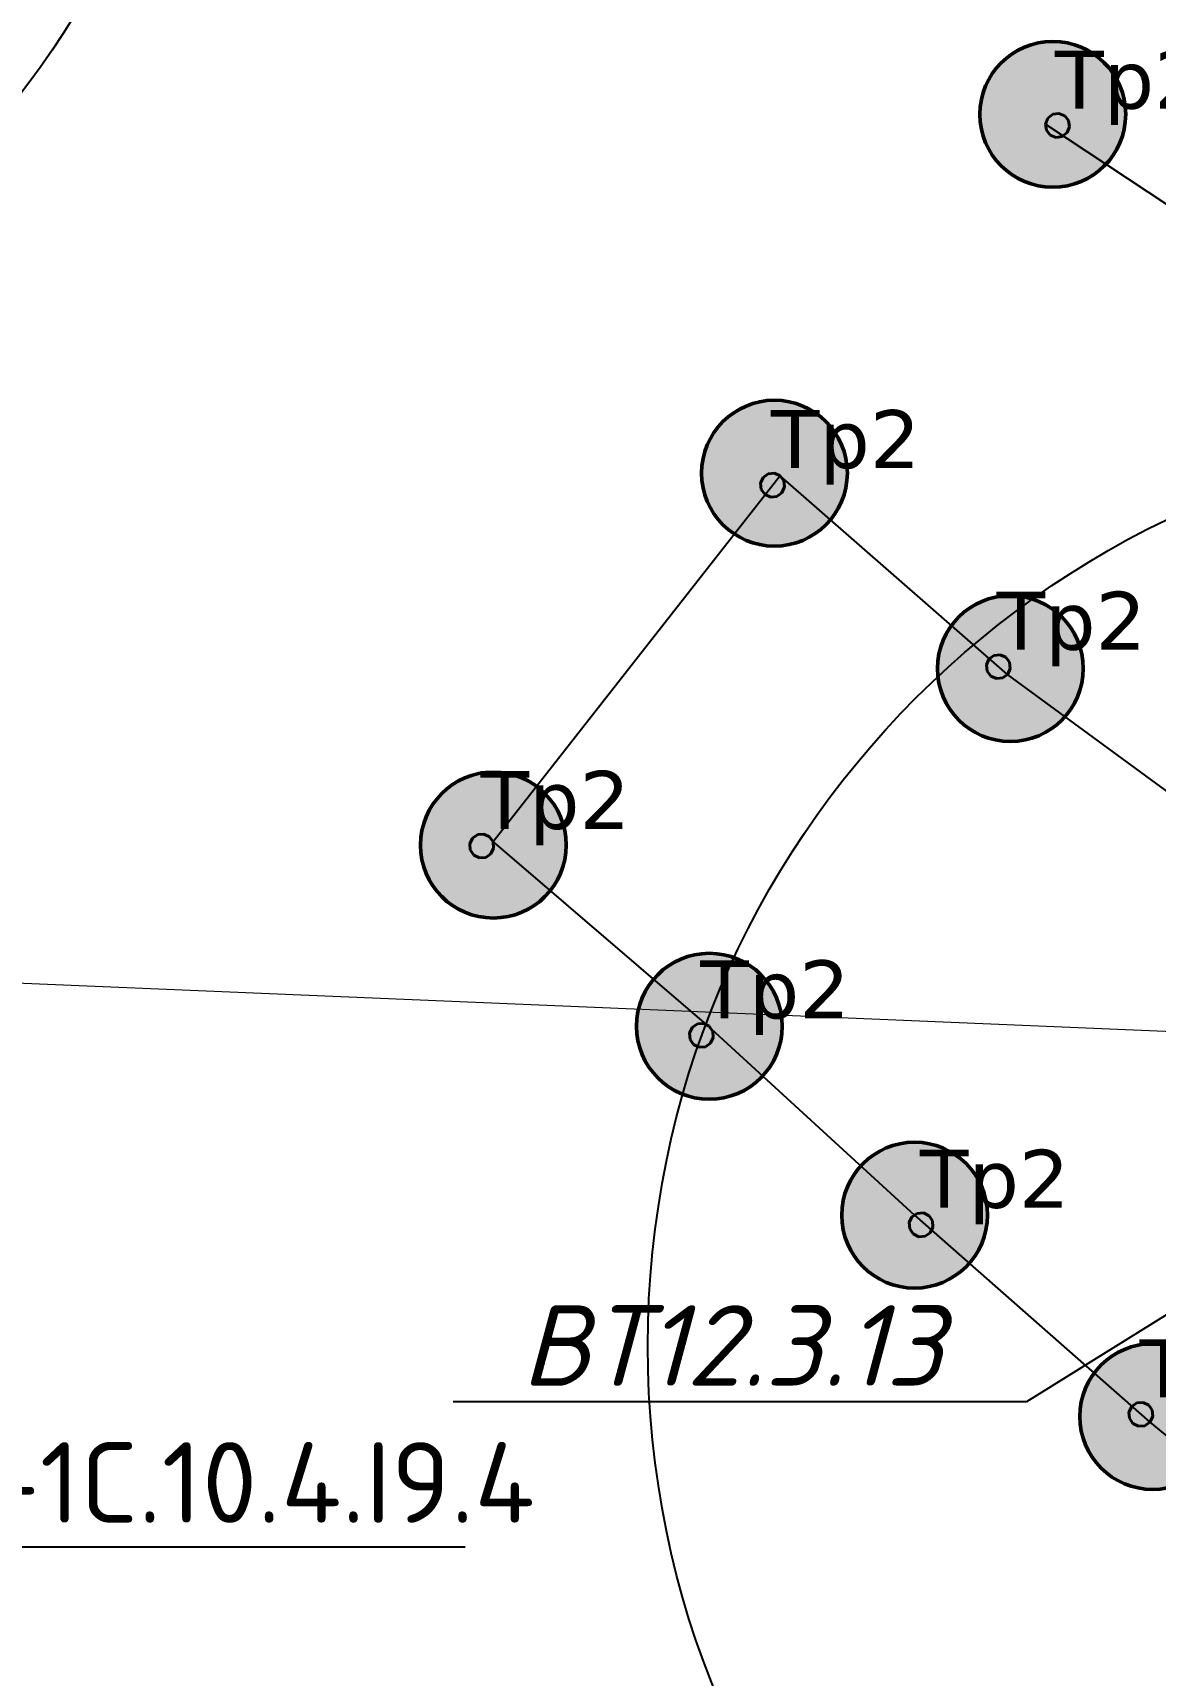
# Model space of a CAD drawing. Header units: millimetres. Extents: x -243740 to 150609, y -473655 to -165121.
# Drawn here: x 33900 to 37384, y -326187 to -321091 of the extents above; entities that cross this region are included whole.
import ezdxf
from ezdxf import colors
from ezdxf.entities.mleader import LeaderData, LeaderLine
from ezdxf.math import Vec2, Vec3

# ---------------------------------------------------------------- set-up
doc = ezdxf.new("R2010")
doc.units = ezdxf.units.MM
doc.layers.add('_Гр.ЩД-1C.10.4.I8.7', color=6, linetype='Continuous')
doc.layers.add('_Гр.ЩД-1C.10.4.I9.4', color=6, linetype='Continuous')
doc.layers.add('_освещение_dali', color=3, linetype='Continuous', lineweight=50)
doc.layers.add('DLX_LUM 21', color=5, linetype='Continuous', lineweight=40)
doc.styles.add('ISOCPEUR', font='isocpeur.ttf')
doc.styles.add('TableTextStyle', font='')
doc.styles.add('Шрифт - 200', font='', dxfattribs={"height": 200})
doc.styles.get('TableTextStyle').set_extended_font_data('VERDANA.TTF')
doc.styles.get('Шрифт - 200').set_extended_font_data('GOST Common', italic=True)
doc.linetypes.add('Truba', pattern='A,3e-05,[4,MSH_7,S=1,R=0,X=0,Y=0],-3.022072', length=3.022102)

# ---------------------------------------------------------------- blocks, each defined once
blk = doc.blocks.new('_Dot')
at = {"color": 0, "linetype": 'ByBlock', "lineweight": -2}
blk.add_line((-0.5, 0), (-1, 0), dxfattribs=at)
at = {"color": 0, "linetype": 'ByBlock', "const_width": 0.5}
blk.add_lwpolyline([(-0.25, 0, 1), (0.25, 0, 1)], format="xyb", close=True, dxfattribs=at)
blk = doc.blocks.new('A$Caabd1818')
at = {"layer": 'DLX_LUM 21'}
for points in [[(33074.5, 76148.2, 0), (33081.7, 76166.3, 0)], [(33081.7, 76166.3, 0), (33074.5, 76148.2, 0)], [(33081.7, 76166.3, 0), (33074.5, 76148.2, 0)], [(33074.5, 76148.2, 0), (33081.7, 76166.3, 0)], [(33074.5, 76148.2, 0), (33074.5, 76148.2, 0)], [(33077.3, 76129, 0), (33074.5, 76148.2, 0)], [(33074.5, 76148.2, 0), (33074.5, 76148.2, 0)], [(33074.5, 76148.2, 0), (33077.3, 76129, 0)], [(33074.5, 76148.2, 0), (33077.3, 76129, 0)], [(33077.3, 76129, 0), (33074.5, 76148.2, 0)], [(33081.7, 76166.3, 0), (33096.9, 76178.3, 0)], [(33096.9, 76178.3, 0), (33081.7, 76166.3, 0)], [(33096.9, 76178.3, 0), (33081.7, 76166.3, 0)], [(33081.7, 76166.3, 0), (33096.9, 76178.3, 0)], [(33081.7, 76166.3, 0), (33081.7, 76166.3, 0)], [(33081.7, 76166.3, 0), (33081.7, 76166.3, 0)], [(33096.9, 76178.3, 0), (33116.1, 76181.1, 0)], [(33116.1, 76181.1, 0), (33096.9, 76178.3, 0)], [(33116.1, 76181.1, 0), (33096.9, 76178.3, 0)], [(33096.9, 76178.3, 0), (33116.1, 76181.1, 0)], [(33096.9, 76178.3, 0), (33096.9, 76178.3, 0)], [(33096.9, 76178.3, 0), (33096.9, 76178.3, 0)], [(33116.1, 76181.1, 0), (33116.1, 76181.1, 0)], [(33116.1, 76181.1, 0), (33134.1, 76173.9, 0)], [(33134.1, 76173.9, 0), (33116.1, 76181.1, 0)], [(33116.1, 76181.1, 0), (33116.1, 76181.1, 0)], [(33134.1, 76173.9, 0), (33116.1, 76181.1, 0)], [(33116.1, 76181.1, 0), (33134.1, 76173.9, 0)], [(33134.1, 76173.9, 0), (33134.1, 76173.9, 0)], [(33134.1, 76173.9, 0), (33146.2, 76158.7, 0)], [(33146.2, 76158.7, 0), (33134.1, 76173.9, 0)], [(33134.1, 76173.9, 0), (33134.1, 76173.9, 0)], [(33146.2, 76158.7, 0), (33134.1, 76173.9, 0)], [(33134.1, 76173.9, 0), (33146.2, 76158.7, 0)], [(33146.2, 76158.7, 0), (33146.2, 76158.7, 0)], [(33146.2, 76158.7, 0), (33149, 76139.5, 0)], [(33149, 76139.5, 0), (33146.2, 76158.7, 0)], [(33146.2, 76158.7, 0), (33146.2, 76158.7, 0)], [(33149, 76139.5, 0), (33146.2, 76158.7, 0)], [(33146.2, 76158.7, 0), (33149, 76139.5, 0)], [(33089.3, 76113.8, 0), (33077.3, 76129, 0)], [(33077.3, 76129, 0), (33077.3, 76129, 0)], [(33077.3, 76129, 0), (33089.3, 76113.8, 0)], [(33077.3, 76129, 0), (33077.3, 76129, 0)], [(33077.3, 76129, 0), (33089.3, 76113.8, 0)], [(33089.3, 76113.8, 0), (33077.3, 76129, 0)], [(33107.3, 76106.6, 0), (33089.3, 76113.8, 0)], [(33089.3, 76113.8, 0), (33089.3, 76113.8, 0)], [(33089.3, 76113.8, 0), (33107.3, 76106.6, 0)], [(33089.3, 76113.8, 0), (33089.3, 76113.8, 0)], [(33089.3, 76113.8, 0), (33107.3, 76106.6, 0)], [(33107.3, 76106.6, 0), (33089.3, 76113.8, 0)], [(33126.5, 76109.4, 0), (33107.3, 76106.6, 0)], [(33107.3, 76106.6, 0), (33126.5, 76109.4, 0)], [(33107.3, 76106.6, 0), (33126.5, 76109.4, 0)], [(33126.5, 76109.4, 0), (33107.3, 76106.6, 0)], [(33107.3, 76106.6, 0), (33107.3, 76106.6, 0)], [(33107.3, 76106.6, 0), (33107.3, 76106.6, 0)], [(33141.8, 76121.4, 0), (33126.5, 76109.4, 0)], [(33126.5, 76109.4, 0), (33141.8, 76121.4, 0)], [(33126.5, 76109.4, 0), (33141.8, 76121.4, 0)], [(33141.8, 76121.4, 0), (33126.5, 76109.4, 0)], [(33126.5, 76109.4, 0), (33126.5, 76109.4, 0)], [(33126.5, 76109.4, 0), (33126.5, 76109.4, 0)], [(33149, 76139.5, 0), (33141.8, 76121.4, 0)], [(33141.8, 76121.4, 0), (33149, 76139.5, 0)], [(33141.8, 76121.4, 0), (33149, 76139.5, 0)], [(33149, 76139.5, 0), (33141.8, 76121.4, 0)], [(33141.8, 76121.4, 0), (33141.8, 76121.4, 0)], [(33141.8, 76121.4, 0), (33141.8, 76121.4, 0)], [(33149, 76139.5, 0), (33149, 76139.5, 0)], [(33149, 76139.5, 0), (33149, 76139.5, 0)], [(32190.1, 75033.3, 0), (32197.9, 75051.1, 0)], [(32197.9, 75051.1, 0), (32190.1, 75033.3, 0)], [(32197.9, 75051.1, 0), (32190.1, 75033.3, 0)], [(32190.1, 75033.3, 0), (32197.9, 75051.1, 0)], [(32190.1, 75033.3, 0), (32190.1, 75033.3, 0)], [(32192.2, 75014, 0), (32190.1, 75033.3, 0)], [(32190.1, 75033.3, 0), (32190.1, 75033.3, 0)], [(32190.1, 75033.3, 0), (32192.2, 75014, 0)], [(32190.1, 75033.3, 0), (32192.2, 75014, 0)], [(32192.2, 75014, 0), (32190.1, 75033.3, 0)], [(32197.9, 75051.1, 0), (32213.6, 75062.5, 0)], [(32213.6, 75062.5, 0), (32197.9, 75051.1, 0)], [(32213.6, 75062.5, 0), (32197.9, 75051.1, 0)], [(32197.9, 75051.1, 0), (32213.6, 75062.5, 0)], [(32197.9, 75051.1, 0), (32197.9, 75051.1, 0)], [(32197.9, 75051.1, 0), (32197.9, 75051.1, 0)], [(32213.6, 75062.5, 0), (32232.8, 75064.6, 0)], [(32232.8, 75064.6, 0), (32213.6, 75062.5, 0)], [(32232.8, 75064.6, 0), (32213.6, 75062.5, 0)], [(32213.6, 75062.5, 0), (32232.8, 75064.6, 0)], [(32213.6, 75062.5, 0), (32213.6, 75062.5, 0)], [(32213.6, 75062.5, 0), (32213.6, 75062.5, 0)], [(32232.8, 75064.6, 0), (32232.8, 75064.6, 0)], [(32232.8, 75064.6, 0), (32250.6, 75056.8, 0)], [(32250.6, 75056.8, 0), (32232.8, 75064.6, 0)], [(32232.8, 75064.6, 0), (32232.8, 75064.6, 0)], [(32250.6, 75056.8, 0), (32232.8, 75064.6, 0)], [(32232.8, 75064.6, 0), (32250.6, 75056.8, 0)], [(32250.6, 75056.8, 0), (32250.6, 75056.8, 0)], [(32250.6, 75056.8, 0), (32262.1, 75041.1, 0)], [(32262.1, 75041.1, 0), (32250.6, 75056.8, 0)], [(32250.6, 75056.8, 0), (32250.6, 75056.8, 0)], [(32262.1, 75041.1, 0), (32250.6, 75056.8, 0)], [(32250.6, 75056.8, 0), (32262.1, 75041.1, 0)], [(32262.1, 75041.1, 0), (32262.1, 75041.1, 0)], [(32262.1, 75041.1, 0), (32264.2, 75021.8, 0)], [(32264.2, 75021.8, 0), (32262.1, 75041.1, 0)], [(32262.1, 75041.1, 0), (32262.1, 75041.1, 0)], [(32264.2, 75021.8, 0), (32262.1, 75041.1, 0)], [(32262.1, 75041.1, 0), (32264.2, 75021.8, 0)], [(32203.6, 74998.3, 0), (32192.2, 75014, 0)], [(32192.2, 75014, 0), (32192.2, 75014, 0)], [(32192.2, 75014, 0), (32203.6, 74998.3, 0)], [(32192.2, 75014, 0), (32192.2, 75014, 0)], [(32192.2, 75014, 0), (32203.6, 74998.3, 0)], [(32203.6, 74998.3, 0), (32192.2, 75014, 0)], [(32221.4, 74990.5, 0), (32203.6, 74998.3, 0)], [(32203.6, 74998.3, 0), (32203.6, 74998.3, 0)], [(32203.6, 74998.3, 0), (32221.4, 74990.5, 0)], [(32203.6, 74998.3, 0), (32203.6, 74998.3, 0)], [(32203.6, 74998.3, 0), (32221.4, 74990.5, 0)], [(32221.4, 74990.5, 0), (32203.6, 74998.3, 0)], [(32240.7, 74992.6, 0), (32221.4, 74990.5, 0)], [(32221.4, 74990.5, 0), (32240.7, 74992.6, 0)], [(32221.4, 74990.5, 0), (32240.7, 74992.6, 0)], [(32240.7, 74992.6, 0), (32221.4, 74990.5, 0)], [(32221.4, 74990.5, 0), (32221.4, 74990.5, 0)], [(32221.4, 74990.5, 0), (32221.4, 74990.5, 0)], [(32256.3, 75004.1, 0), (32240.7, 74992.6, 0)], [(32240.7, 74992.6, 0), (32256.3, 75004.1, 0)], [(32240.7, 74992.6, 0), (32256.3, 75004.1, 0)], [(32256.3, 75004.1, 0), (32240.7, 74992.6, 0)], [(32240.7, 74992.6, 0), (32240.7, 74992.6, 0)], [(32240.7, 74992.6, 0), (32240.7, 74992.6, 0)], [(32264.2, 75021.8, 0), (32256.3, 75004.1, 0)], [(32256.3, 75004.1, 0), (32264.2, 75021.8, 0)], [(32256.3, 75004.1, 0), (32264.2, 75021.8, 0)], [(32264.2, 75021.8, 0), (32256.3, 75004.1, 0)], [(32256.3, 75004.1, 0), (32256.3, 75004.1, 0)], [(32256.3, 75004.1, 0), (32256.3, 75004.1, 0)], [(32264.2, 75021.8, 0), (32264.2, 75021.8, 0)], [(32264.2, 75021.8, 0), (32264.2, 75021.8, 0)], [(32890.9, 74469.8, 0), (32898.8, 74487.6, 0)], [(32898.8, 74487.6, 0), (32890.9, 74469.8, 0)], [(32898.8, 74487.6, 0), (32890.9, 74469.8, 0)], [(32890.9, 74469.8, 0), (32898.8, 74487.6, 0)], [(32890.9, 74469.8, 0), (32890.9, 74469.8, 0)], [(32893, 74450.5, 0), (32890.9, 74469.8, 0)], [(32890.9, 74469.8, 0), (32890.9, 74469.8, 0)], [(32890.9, 74469.8, 0), (32893, 74450.5, 0)], [(32890.9, 74469.8, 0), (32893, 74450.5, 0)], [(32893, 74450.5, 0), (32890.9, 74469.8, 0)], [(32898.8, 74487.6, 0), (32914.4, 74499.1, 0)], [(32914.4, 74499.1, 0), (32898.8, 74487.6, 0)], [(32914.4, 74499.1, 0), (32898.8, 74487.6, 0)], [(32898.8, 74487.6, 0), (32914.4, 74499.1, 0)], [(32898.8, 74487.6, 0), (32898.8, 74487.6, 0)], [(32898.8, 74487.6, 0), (32898.8, 74487.6, 0)], [(32914.4, 74499.1, 0), (32933.7, 74501.2, 0)], [(32933.7, 74501.2, 0), (32914.4, 74499.1, 0)], [(32933.7, 74501.2, 0), (32914.4, 74499.1, 0)], [(32914.4, 74499.1, 0), (32933.7, 74501.2, 0)], [(32914.4, 74499.1, 0), (32914.4, 74499.1, 0)], [(32914.4, 74499.1, 0), (32914.4, 74499.1, 0)], [(32933.7, 74501.2, 0), (32933.7, 74501.2, 0)], [(32933.7, 74501.2, 0), (32951.5, 74493.3, 0)], [(32951.5, 74493.3, 0), (32933.7, 74501.2, 0)], [(32933.7, 74501.2, 0), (32933.7, 74501.2, 0)], [(32951.5, 74493.3, 0), (32933.7, 74501.2, 0)], [(32933.7, 74501.2, 0), (32951.5, 74493.3, 0)], [(32951.5, 74493.3, 0), (32951.5, 74493.3, 0)], [(32951.5, 74493.3, 0), (32962.9, 74477.7, 0)], [(32962.9, 74477.7, 0), (32951.5, 74493.3, 0)], [(32951.5, 74493.3, 0), (32951.5, 74493.3, 0)], [(32962.9, 74477.7, 0), (32951.5, 74493.3, 0)], [(32951.5, 74493.3, 0), (32962.9, 74477.7, 0)], [(32962.9, 74477.7, 0), (32962.9, 74477.7, 0)], [(32962.9, 74477.7, 0), (32965, 74458.4, 0)], [(32965, 74458.4, 0), (32962.9, 74477.7, 0)], [(32962.9, 74477.7, 0), (32962.9, 74477.7, 0)], [(32965, 74458.4, 0), (32962.9, 74477.7, 0)], [(32962.9, 74477.7, 0), (32965, 74458.4, 0)], [(32904.5, 74434.9, 0), (32893, 74450.5, 0)], [(32893, 74450.5, 0), (32893, 74450.5, 0)], [(32893, 74450.5, 0), (32904.5, 74434.9, 0)], [(32893, 74450.5, 0), (32893, 74450.5, 0)], [(32893, 74450.5, 0), (32904.5, 74434.9, 0)], [(32904.5, 74434.9, 0), (32893, 74450.5, 0)], [(32922.2, 74427.1, 0), (32904.5, 74434.9, 0)], [(32904.5, 74434.9, 0), (32904.5, 74434.9, 0)], [(32904.5, 74434.9, 0), (32922.2, 74427.1, 0)], [(32904.5, 74434.9, 0), (32904.5, 74434.9, 0)], [(32904.5, 74434.9, 0), (32922.2, 74427.1, 0)], [(32922.2, 74427.1, 0), (32904.5, 74434.9, 0)], [(32941.5, 74429.2, 0), (32922.2, 74427.1, 0)], [(32922.2, 74427.1, 0), (32941.5, 74429.2, 0)], [(32922.2, 74427.1, 0), (32941.5, 74429.2, 0)], [(32941.5, 74429.2, 0), (32922.2, 74427.1, 0)], [(32922.2, 74427.1, 0), (32922.2, 74427.1, 0)], [(32922.2, 74427.1, 0), (32922.2, 74427.1, 0)], [(32957.2, 74440.6, 0), (32941.5, 74429.2, 0)], [(32941.5, 74429.2, 0), (32957.2, 74440.6, 0)], [(32941.5, 74429.2, 0), (32957.2, 74440.6, 0)], [(32957.2, 74440.6, 0), (32941.5, 74429.2, 0)], [(32941.5, 74429.2, 0), (32941.5, 74429.2, 0)], [(32941.5, 74429.2, 0), (32941.5, 74429.2, 0)], [(32965, 74458.4, 0), (32957.2, 74440.6, 0)], [(32957.2, 74440.6, 0), (32965, 74458.4, 0)], [(32957.2, 74440.6, 0), (32965, 74458.4, 0)], [(32965, 74458.4, 0), (32957.2, 74440.6, 0)], [(32957.2, 74440.6, 0), (32957.2, 74440.6, 0)], [(32957.2, 74440.6, 0), (32957.2, 74440.6, 0)], [(32965, 74458.4, 0), (32965, 74458.4, 0)], [(32965, 74458.4, 0), (32965, 74458.4, 0)], [(31287.3, 73914.8, 0), (31295.8, 73932.3, 0)], [(31295.8, 73932.3, 0), (31287.3, 73914.8, 0)], [(31295.8, 73932.3, 0), (31287.3, 73914.8, 0)], [(31287.3, 73914.8, 0), (31295.8, 73932.3, 0)], [(31287.3, 73914.8, 0), (31287.3, 73914.8, 0)], [(31288.8, 73895.4, 0), (31287.3, 73914.8, 0)], [(31287.3, 73914.8, 0), (31287.3, 73914.8, 0)], [(31287.3, 73914.8, 0), (31288.8, 73895.4, 0)], [(31287.3, 73914.8, 0), (31288.8, 73895.4, 0)], [(31288.8, 73895.4, 0), (31287.3, 73914.8, 0)], [(31295.8, 73932.3, 0), (31311.8, 73943.2, 0)], [(31311.8, 73943.2, 0), (31295.8, 73932.3, 0)], [(31311.8, 73943.2, 0), (31295.8, 73932.3, 0)], [(31295.8, 73932.3, 0), (31311.8, 73943.2, 0)], [(31295.8, 73932.3, 0), (31295.8, 73932.3, 0)], [(31295.8, 73932.3, 0), (31295.8, 73932.3, 0)], [(31311.8, 73943.2, 0), (31331.2, 73944.6, 0)], [(31331.2, 73944.6, 0), (31311.8, 73943.2, 0)], [(31331.2, 73944.6, 0), (31311.8, 73943.2, 0)], [(31311.8, 73943.2, 0), (31331.2, 73944.6, 0)], [(31311.8, 73943.2, 0), (31311.8, 73943.2, 0)], [(31311.8, 73943.2, 0), (31311.8, 73943.2, 0)], [(31331.2, 73944.6, 0), (31331.2, 73944.6, 0)], [(31331.2, 73944.6, 0), (31348.7, 73936.2, 0)], [(31348.7, 73936.2, 0), (31331.2, 73944.6, 0)], [(31331.2, 73944.6, 0), (31331.2, 73944.6, 0)], [(31348.7, 73936.2, 0), (31331.2, 73944.6, 0)], [(31331.2, 73944.6, 0), (31348.7, 73936.2, 0)], [(31348.7, 73936.2, 0), (31348.7, 73936.2, 0)], [(31348.7, 73936.2, 0), (31359.6, 73920.2, 0)], [(31359.6, 73920.2, 0), (31348.7, 73936.2, 0)], [(31348.7, 73936.2, 0), (31348.7, 73936.2, 0)], [(31359.6, 73920.2, 0), (31348.7, 73936.2, 0)], [(31348.7, 73936.2, 0), (31359.6, 73920.2, 0)], [(31359.6, 73920.2, 0), (31359.6, 73920.2, 0)], [(31359.6, 73920.2, 0), (31361, 73900.8, 0)], [(31361, 73900.8, 0), (31359.6, 73920.2, 0)], [(31359.6, 73920.2, 0), (31359.6, 73920.2, 0)], [(31361, 73900.8, 0), (31359.6, 73920.2, 0)], [(31359.6, 73920.2, 0), (31361, 73900.8, 0)], [(31299.7, 73879.4, 0), (31288.8, 73895.4, 0)], [(31288.8, 73895.4, 0), (31288.8, 73895.4, 0)], [(31288.8, 73895.4, 0), (31299.7, 73879.4, 0)], [(31288.8, 73895.4, 0), (31288.8, 73895.4, 0)], [(31288.8, 73895.4, 0), (31299.7, 73879.4, 0)], [(31299.7, 73879.4, 0), (31288.8, 73895.4, 0)], [(31317.2, 73870.9, 0), (31299.7, 73879.4, 0)], [(31299.7, 73879.4, 0), (31299.7, 73879.4, 0)], [(31299.7, 73879.4, 0), (31317.2, 73870.9, 0)], [(31299.7, 73879.4, 0), (31299.7, 73879.4, 0)], [(31299.7, 73879.4, 0), (31317.2, 73870.9, 0)], [(31317.2, 73870.9, 0), (31299.7, 73879.4, 0)], [(31336.5, 73872.4, 0), (31317.2, 73870.9, 0)], [(31317.2, 73870.9, 0), (31336.5, 73872.4, 0)], [(31317.2, 73870.9, 0), (31336.5, 73872.4, 0)], [(31336.5, 73872.4, 0), (31317.2, 73870.9, 0)], [(31317.2, 73870.9, 0), (31317.2, 73870.9, 0)], [(31317.2, 73870.9, 0), (31317.2, 73870.9, 0)], [(31352.6, 73883.3, 0), (31336.5, 73872.4, 0)], [(31336.5, 73872.4, 0), (31352.6, 73883.3, 0)], [(31336.5, 73872.4, 0), (31352.6, 73883.3, 0)], [(31352.6, 73883.3, 0), (31336.5, 73872.4, 0)], [(31336.5, 73872.4, 0), (31336.5, 73872.4, 0)], [(31336.5, 73872.4, 0), (31336.5, 73872.4, 0)], [(31361, 73900.8, 0), (31352.6, 73883.3, 0)], [(31352.6, 73883.3, 0), (31361, 73900.8, 0)], [(31352.6, 73883.3, 0), (31361, 73900.8, 0)], [(31361, 73900.8, 0), (31352.6, 73883.3, 0)], [(31352.6, 73883.3, 0), (31352.6, 73883.3, 0)], [(31352.6, 73883.3, 0), (31352.6, 73883.3, 0)], [(31361, 73900.8, 0), (31361, 73900.8, 0)], [(31361, 73900.8, 0), (31361, 73900.8, 0)], [(31969.4, 73326.9, 0), (31977.8, 73344.4, 0)], [(31977.8, 73344.4, 0), (31969.4, 73326.9, 0)], [(31977.8, 73344.4, 0), (31969.4, 73326.9, 0)], [(31969.4, 73326.9, 0), (31977.8, 73344.4, 0)], [(31977.8, 73344.4, 0), (31993.9, 73355.3, 0)], [(31993.9, 73355.3, 0), (31977.8, 73344.4, 0)], [(31993.9, 73355.3, 0), (31977.8, 73344.4, 0)], [(31977.8, 73344.4, 0), (31993.9, 73355.3, 0)], [(31977.8, 73344.4, 0), (31977.8, 73344.4, 0)], [(31977.8, 73344.4, 0), (31977.8, 73344.4, 0)], [(31993.9, 73355.3, 0), (32013.2, 73356.8, 0)], [(32013.2, 73356.8, 0), (31993.9, 73355.3, 0)], [(32013.2, 73356.8, 0), (31993.9, 73355.3, 0)], [(31993.9, 73355.3, 0), (32013.2, 73356.8, 0)], [(31993.9, 73355.3, 0), (31993.9, 73355.3, 0)], [(31993.9, 73355.3, 0), (31993.9, 73355.3, 0)], [(32013.2, 73356.8, 0), (32013.2, 73356.8, 0)], [(32013.2, 73356.8, 0), (32030.7, 73348.3, 0)], [(32030.7, 73348.3, 0), (32013.2, 73356.8, 0)], [(32013.2, 73356.8, 0), (32013.2, 73356.8, 0)], [(32030.7, 73348.3, 0), (32013.2, 73356.8, 0)], [(32013.2, 73356.8, 0), (32030.7, 73348.3, 0)], [(32030.7, 73348.3, 0), (32030.7, 73348.3, 0)], [(32030.7, 73348.3, 0), (32041.6, 73332.3, 0)], [(32041.6, 73332.3, 0), (32030.7, 73348.3, 0)], [(32030.7, 73348.3, 0), (32030.7, 73348.3, 0)], [(32041.6, 73332.3, 0), (32030.7, 73348.3, 0)], [(32030.7, 73348.3, 0), (32041.6, 73332.3, 0)], [(31969.4, 73326.9, 0), (31969.4, 73326.9, 0)], [(31970.8, 73307.5, 0), (31969.4, 73326.9, 0)], [(31969.4, 73326.9, 0), (31969.4, 73326.9, 0)], [(31969.4, 73326.9, 0), (31970.8, 73307.5, 0)], [(31969.4, 73326.9, 0), (31970.8, 73307.5, 0)], [(31970.8, 73307.5, 0), (31969.4, 73326.9, 0)], [(31981.7, 73291.5, 0), (31970.8, 73307.5, 0)], [(31970.8, 73307.5, 0), (31970.8, 73307.5, 0)], [(31970.8, 73307.5, 0), (31981.7, 73291.5, 0)], [(31970.8, 73307.5, 0), (31970.8, 73307.5, 0)], [(31970.8, 73307.5, 0), (31981.7, 73291.5, 0)], [(31981.7, 73291.5, 0), (31970.8, 73307.5, 0)], [(31999.2, 73283.1, 0), (31981.7, 73291.5, 0)], [(31981.7, 73291.5, 0), (31981.7, 73291.5, 0)], [(31981.7, 73291.5, 0), (31999.2, 73283.1, 0)], [(31981.7, 73291.5, 0), (31981.7, 73291.5, 0)], [(31981.7, 73291.5, 0), (31999.2, 73283.1, 0)], [(31999.2, 73283.1, 0), (31981.7, 73291.5, 0)], [(32034.6, 73295.4, 0), (32018.6, 73284.5, 0)], [(32018.6, 73284.5, 0), (32034.6, 73295.4, 0)], [(32018.6, 73284.5, 0), (32034.6, 73295.4, 0)], [(32034.6, 73295.4, 0), (32018.6, 73284.5, 0)], [(32043.1, 73312.9, 0), (32034.6, 73295.4, 0)], [(32034.6, 73295.4, 0), (32043.1, 73312.9, 0)], [(32034.6, 73295.4, 0), (32043.1, 73312.9, 0)], [(32043.1, 73312.9, 0), (32034.6, 73295.4, 0)], [(32034.6, 73295.4, 0), (32034.6, 73295.4, 0)], [(32034.6, 73295.4, 0), (32034.6, 73295.4, 0)], [(32041.6, 73332.3, 0), (32041.6, 73332.3, 0)], [(32041.6, 73332.3, 0), (32043.1, 73312.9, 0)], [(32043.1, 73312.9, 0), (32041.6, 73332.3, 0)], [(32041.6, 73332.3, 0), (32041.6, 73332.3, 0)], [(32043.1, 73312.9, 0), (32041.6, 73332.3, 0)], [(32041.6, 73332.3, 0), (32043.1, 73312.9, 0)], [(32043.1, 73312.9, 0), (32043.1, 73312.9, 0)], [(32043.1, 73312.9, 0), (32043.1, 73312.9, 0)], [(32018.6, 73284.5, 0), (31999.2, 73283.1, 0)], [(31999.2, 73283.1, 0), (32018.6, 73284.5, 0)], [(31999.2, 73283.1, 0), (32018.6, 73284.5, 0)], [(32018.6, 73284.5, 0), (31999.2, 73283.1, 0)], [(31999.2, 73283.1, 0), (31999.2, 73283.1, 0)], [(31999.2, 73283.1, 0), (31999.2, 73283.1, 0)], [(32018.6, 73284.5, 0), (32018.6, 73284.5, 0)], [(32018.6, 73284.5, 0), (32018.6, 73284.5, 0)], [(32651.4, 72739, 0), (32659.9, 72756.5, 0)], [(32659.9, 72756.5, 0), (32651.4, 72739, 0)], [(32659.9, 72756.5, 0), (32651.4, 72739, 0)], [(32651.4, 72739, 0), (32659.9, 72756.5, 0)], [(32651.4, 72739, 0), (32651.4, 72739, 0)], [(32652.9, 72719.7, 0), (32651.4, 72739, 0)], [(32651.4, 72739, 0), (32651.4, 72739, 0)], [(32651.4, 72739, 0), (32652.9, 72719.7, 0)], [(32651.4, 72739, 0), (32652.9, 72719.7, 0)], [(32652.9, 72719.7, 0), (32651.4, 72739, 0)], [(32659.9, 72756.5, 0), (32675.9, 72767.4, 0)], [(32675.9, 72767.4, 0), (32659.9, 72756.5, 0)], [(32675.9, 72767.4, 0), (32659.9, 72756.5, 0)], [(32659.9, 72756.5, 0), (32675.9, 72767.4, 0)], [(32659.9, 72756.5, 0), (32659.9, 72756.5, 0)], [(32659.9, 72756.5, 0), (32659.9, 72756.5, 0)], [(32675.9, 72767.4, 0), (32695.3, 72768.9, 0)], [(32695.3, 72768.9, 0), (32675.9, 72767.4, 0)], [(32695.3, 72768.9, 0), (32675.9, 72767.4, 0)], [(32675.9, 72767.4, 0), (32695.3, 72768.9, 0)], [(32675.9, 72767.4, 0), (32675.9, 72767.4, 0)], [(32675.9, 72767.4, 0), (32675.9, 72767.4, 0)], [(32695.3, 72768.9, 0), (32695.3, 72768.9, 0)], [(32695.3, 72768.9, 0), (32712.7, 72760.4, 0)], [(32712.7, 72760.4, 0), (32695.3, 72768.9, 0)], [(32695.3, 72768.9, 0), (32695.3, 72768.9, 0)], [(32712.7, 72760.4, 0), (32695.3, 72768.9, 0)], [(32695.3, 72768.9, 0), (32712.7, 72760.4, 0)], [(32712.7, 72760.4, 0), (32712.7, 72760.4, 0)], [(32712.7, 72760.4, 0), (32723.7, 72744.4, 0)], [(32723.7, 72744.4, 0), (32712.7, 72760.4, 0)], [(32712.7, 72760.4, 0), (32712.7, 72760.4, 0)], [(32723.7, 72744.4, 0), (32712.7, 72760.4, 0)], [(32712.7, 72760.4, 0), (32723.7, 72744.4, 0)], [(32723.7, 72744.4, 0), (32723.7, 72744.4, 0)], [(32723.7, 72744.4, 0), (32725.1, 72725, 0)], [(32725.1, 72725, 0), (32723.7, 72744.4, 0)], [(32723.7, 72744.4, 0), (32723.7, 72744.4, 0)], [(32725.1, 72725, 0), (32723.7, 72744.4, 0)], [(32723.7, 72744.4, 0), (32725.1, 72725, 0)], [(32663.8, 72703.6, 0), (32652.9, 72719.7, 0)], [(32652.9, 72719.7, 0), (32652.9, 72719.7, 0)], [(32652.9, 72719.7, 0), (32663.8, 72703.6, 0)], [(32652.9, 72719.7, 0), (32652.9, 72719.7, 0)], [(32652.9, 72719.7, 0), (32663.8, 72703.6, 0)], [(32663.8, 72703.6, 0), (32652.9, 72719.7, 0)], [(32681.3, 72695.2, 0), (32663.8, 72703.6, 0)], [(32663.8, 72703.6, 0), (32663.8, 72703.6, 0)], [(32663.8, 72703.6, 0), (32681.3, 72695.2, 0)], [(32663.8, 72703.6, 0), (32663.8, 72703.6, 0)], [(32663.8, 72703.6, 0), (32681.3, 72695.2, 0)], [(32681.3, 72695.2, 0), (32663.8, 72703.6, 0)], [(32700.6, 72696.6, 0), (32681.3, 72695.2, 0)], [(32681.3, 72695.2, 0), (32700.6, 72696.6, 0)], [(32681.3, 72695.2, 0), (32700.6, 72696.6, 0)], [(32700.6, 72696.6, 0), (32681.3, 72695.2, 0)], [(32681.3, 72695.2, 0), (32681.3, 72695.2, 0)], [(32681.3, 72695.2, 0), (32681.3, 72695.2, 0)], [(32716.7, 72707.5, 0), (32700.6, 72696.6, 0)], [(32700.6, 72696.6, 0), (32716.7, 72707.5, 0)], [(32700.6, 72696.6, 0), (32716.7, 72707.5, 0)], [(32716.7, 72707.5, 0), (32700.6, 72696.6, 0)], [(32700.6, 72696.6, 0), (32700.6, 72696.6, 0)], [(32700.6, 72696.6, 0), (32700.6, 72696.6, 0)], [(32725.1, 72725, 0), (32716.7, 72707.5, 0)], [(32716.7, 72707.5, 0), (32725.1, 72725, 0)], [(32716.7, 72707.5, 0), (32725.1, 72725, 0)], [(32725.1, 72725, 0), (32716.7, 72707.5, 0)], [(32716.7, 72707.5, 0), (32716.7, 72707.5, 0)], [(32716.7, 72707.5, 0), (32716.7, 72707.5, 0)], [(32725.1, 72725, 0), (32725.1, 72725, 0)], [(32725.1, 72725, 0), (32725.1, 72725, 0)], [(33333.5, 72151.1, 0), (33341.9, 72168.6, 0)], [(33341.9, 72168.6, 0), (33333.5, 72151.1, 0)], [(33341.9, 72168.6, 0), (33333.5, 72151.1, 0)], [(33333.5, 72151.1, 0), (33341.9, 72168.6, 0)], [(33341.9, 72168.6, 0), (33357.9, 72179.6, 0)], [(33357.9, 72179.6, 0), (33341.9, 72168.6, 0)], [(33357.9, 72179.6, 0), (33341.9, 72168.6, 0)], [(33341.9, 72168.6, 0), (33357.9, 72179.6, 0)], [(33341.9, 72168.6, 0), (33341.9, 72168.6, 0)], [(33341.9, 72168.6, 0), (33341.9, 72168.6, 0)], [(33357.9, 72179.6, 0), (33377.3, 72181, 0)], [(33377.3, 72181, 0), (33357.9, 72179.6, 0)], [(33377.3, 72181, 0), (33357.9, 72179.6, 0)], [(33357.9, 72179.6, 0), (33377.3, 72181, 0)], [(33357.9, 72179.6, 0), (33357.9, 72179.6, 0)], [(33357.9, 72179.6, 0), (33357.9, 72179.6, 0)], [(33377.3, 72181, 0), (33377.3, 72181, 0)], [(33377.3, 72181, 0), (33394.8, 72172.5, 0)], [(33394.8, 72172.5, 0), (33377.3, 72181, 0)], [(33377.3, 72181, 0), (33377.3, 72181, 0)], [(33394.8, 72172.5, 0), (33377.3, 72181, 0)], [(33377.3, 72181, 0), (33394.8, 72172.5, 0)], [(33394.8, 72172.5, 0), (33394.8, 72172.5, 0)], [(33394.8, 72172.5, 0), (33405.7, 72156.5, 0)], [(33405.7, 72156.5, 0), (33394.8, 72172.5, 0)], [(33394.8, 72172.5, 0), (33394.8, 72172.5, 0)], [(33405.7, 72156.5, 0), (33394.8, 72172.5, 0)], [(33394.8, 72172.5, 0), (33405.7, 72156.5, 0)], [(33333.5, 72151.1, 0), (33333.5, 72151.1, 0)], [(33334.9, 72131.8, 0), (33333.5, 72151.1, 0)], [(33333.5, 72151.1, 0), (33333.5, 72151.1, 0)], [(33333.5, 72151.1, 0), (33334.9, 72131.8, 0)], [(33333.5, 72151.1, 0), (33334.9, 72131.8, 0)], [(33334.9, 72131.8, 0), (33333.5, 72151.1, 0)], [(33345.8, 72115.7, 0), (33334.9, 72131.8, 0)], [(33334.9, 72131.8, 0), (33334.9, 72131.8, 0)], [(33334.9, 72131.8, 0), (33345.8, 72115.7, 0)], [(33334.9, 72131.8, 0), (33334.9, 72131.8, 0)], [(33334.9, 72131.8, 0), (33345.8, 72115.7, 0)], [(33345.8, 72115.7, 0), (33334.9, 72131.8, 0)], [(33398.7, 72119.7, 0), (33382.7, 72108.7, 0)], [(33382.7, 72108.7, 0), (33398.7, 72119.7, 0)], [(33382.7, 72108.7, 0), (33398.7, 72119.7, 0)], [(33398.7, 72119.7, 0), (33382.7, 72108.7, 0)], [(33407.1, 72137.1, 0), (33398.7, 72119.7, 0)], [(33398.7, 72119.7, 0), (33407.1, 72137.1, 0)], [(33398.7, 72119.7, 0), (33407.1, 72137.1, 0)], [(33407.1, 72137.1, 0), (33398.7, 72119.7, 0)], [(33398.7, 72119.7, 0), (33398.7, 72119.7, 0)], [(33398.7, 72119.7, 0), (33398.7, 72119.7, 0)], [(33405.7, 72156.5, 0), (33405.7, 72156.5, 0)], [(33405.7, 72156.5, 0), (33407.1, 72137.1, 0)], [(33407.1, 72137.1, 0), (33405.7, 72156.5, 0)], [(33405.7, 72156.5, 0), (33405.7, 72156.5, 0)], [(33407.1, 72137.1, 0), (33405.7, 72156.5, 0)], [(33405.7, 72156.5, 0), (33407.1, 72137.1, 0)], [(33407.1, 72137.1, 0), (33407.1, 72137.1, 0)], [(33407.1, 72137.1, 0), (33407.1, 72137.1, 0)], [(33363.3, 72107.3, 0), (33345.8, 72115.7, 0)], [(33345.8, 72115.7, 0), (33345.8, 72115.7, 0)], [(33345.8, 72115.7, 0), (33363.3, 72107.3, 0)], [(33345.8, 72115.7, 0), (33345.8, 72115.7, 0)], [(33345.8, 72115.7, 0), (33363.3, 72107.3, 0)], [(33363.3, 72107.3, 0), (33345.8, 72115.7, 0)], [(33382.7, 72108.7, 0), (33363.3, 72107.3, 0)], [(33363.3, 72107.3, 0), (33382.7, 72108.7, 0)], [(33363.3, 72107.3, 0), (33382.7, 72108.7, 0)], [(33382.7, 72108.7, 0), (33363.3, 72107.3, 0)], [(33363.3, 72107.3, 0), (33363.3, 72107.3, 0)], [(33363.3, 72107.3, 0), (33363.3, 72107.3, 0)], [(33382.7, 72108.7, 0), (33382.7, 72108.7, 0)], [(33382.7, 72108.7, 0), (33382.7, 72108.7, 0)]]:
    blk.add_polyline3d(points, dxfattribs=at)
blk = doc.blocks.new('A$Cab2378fa')
at = {"lineweight": 25, "true_color": 0xfff5f5}
h = blk.add_hatch(color=7, dxfattribs=at)
h.dxf.hatch_style = 1
h.paths.add_polyline_path([(0, 0), (-141.6, -170.3, 0.174923), (3, -222.4, 0.197808), (162.3, -156.8)])
h.paths.add_polyline_path([(-163.2, 157.6), (0, 0), (147.8, 177.8, 0.175398), (3, 230.2, 0.209014)])
at = {"lineweight": 25}
h = blk.add_hatch(color=0, dxfattribs=at)
h.paths.add_polyline_path([(162.3, -156.8, 0.442338), (147.8, 177.8), (0, 0)])
h.paths.add_polyline_path([(-141.6, -170.3), (0, 0), (-163.2, 157.6, 0.430096)])
blk.add_circle((3, 3.9), 226.3)

msp = doc.modelspace()

# ---------------------------------------------------------------- linework, layer by layer
at = {"layer": '_Гр.ЩД-1C.10.4.I8.7', "ltscale": 100}
for points in [[(37044.2, -321373.6), (37807.7, -321879.1), (38490.7, -322469.6), (39251.4, -322956), (39964.5, -323568.9)], [(39714.6, -325346.4), (38967.1, -324742.3), (39273.9, -324483.7), (38917.3, -324276.6), (38542, -323883.3), (38302, -324183.2), (37622, -323591.9), (36925.8, -323082), (36220.3, -322465), (35329.3, -323601.6), (36005.9, -324181.5), (36637.6, -324759.8), (37368.4, -325402.1), (38009.7, -325930.1), (38711.1, -326516.6)]]:
    msp.add_lwpolyline(points, dxfattribs=at)
at = {"layer": 'Defpoints', "color": 251, "lineweight": 0, "ltscale": 100, "true_color": 0x636466}
msp.add_lwpolyline([(44477.4, -324486.4), (33847.7, -324039.5)], dxfattribs=at)
at = {"layer": 'Defpoints', "color": 3, "ltscale": 100}
for centre, radius in [((31721.5, -319634.6), 2700.4), ((38655.3, -325165.8), 2845.9)]:
    msp.add_circle(centre, radius, dxfattribs=at)

# ---------------------------------------------------------------- block references
at = {"layer": '_освещение_dali', "color": 5, "ltscale": 100}
for p in [(37063.6, -321347.4), (36199.6, -322461.1), (36931.8, -323067.3), (35327, -323615.2), (35997.4, -324177.4), (36634.6, -324763.7), (37373.9, -325388.6)]:
    msp.add_blockref('A$Cab2378fa', p, dxfattribs=at)
at = {"layer": 'Defpoints', "linetype": 'Truba', "ltscale": 100}
msp.add_blockref('A$Caabd1818', (3969.7, -397521.8), dxfattribs=at)

# ---------------------------------------------------------------- texts
at = {"layer": '_освещение_dali', "color": 11, "true_color": 0xff7860, "style": 'TableTextStyle'}
for p in [(37073.7, -321325.5), (36191.1, -322441.5), (36891.9, -323005), (35290, -323561.1), (35972, -324149), (36654, -324736.9), (37336.1, -325324.8)]:
    msp.add_text('Тр2', height=180, dxfattribs=at).set_placement(p)

# ---------------------------------------------------------------- leaders
at = {"layer": '_Гр.ЩД-1C.10.4.I9.4', "ltscale": 100}
ml = msp.add_multileader_mtext('Standard', dxfattribs=at)
ml.set_content('Гр.ЩД-1C.10.4.I9.4', color=256, style='ISOCPEUR')
ml.set_leader_properties()
ml.set_arrow_properties(name='DOT')
ml.build(insert=Vec2(0, 0))
ml.multileader.update_dxf_attribs({"has_dogleg": 0, "text_left_attachment_type": 6, "text_right_attachment_type": 6, "arrow_head_size": 100})
ctx = ml.context
ctx.base_point, ctx.char_height, ctx.arrow_head_size, ctx.landing_gap_size, ctx.plane_origin = Vec3(32593.7, -325789.3), 250, 100, 200, Vec3(117186.9, -198018.7)
ctx.left_attachment, ctx.right_attachment = 6, 6
notes = []
notes.append((ctx, [(0, (1, 1, 0), (32585.7, -325789.3), (1, 0), 8, [(1, [(31787.1, -324236.4)], 0, [])])]))
ctx.mtext.insert, ctx.mtext.width, ctx.mtext.flow_direction = Vec3(32793.7, -325464.3), 2425, 5
at = {"layer": '_освещение_dali'}
ml = msp.add_multileader_mtext('Standard', dxfattribs=at)
ml.set_content('{\\fISOCPEUR|b0|i1|c204|p34;ВТ12.3.13}', color=256, style='Шрифт - 200')
ml.set_leader_properties()
ml.set_arrow_properties(name='DOT')
ml.build(insert=Vec2(0, 0))
ml.multileader.update_dxf_attribs({"has_dogleg": 0, "text_left_attachment_type": 6, "text_right_attachment_type": 6, "arrow_head_size": 100})
ctx = ml.context
ctx.base_point, ctx.char_height, ctx.arrow_head_size, ctx.landing_gap_size, ctx.plane_origin = Vec3(35216.7, -325339.3), 250, 100, 200, Vec3(122530.2, -192138.2)
ctx.left_attachment, ctx.right_attachment = 6, 6
notes.append((ctx, [(1, (1, 1, 0), (36993.4, -325339.3), (-1, 0), 8, [(1, [(38740.4, -324245.2)], 0, [])])]))
ctx.mtext.insert, ctx.mtext.flow_direction = Vec3(35416.7, -325039.3), 5
for ctx, leaders in notes:
    for number, flags, end, landing, length, lines in leaders:
        leader = LeaderData()
        leader.index, (leader.has_last_leader_line, leader.has_dogleg_vector, leader.attachment_direction) = number, flags
        leader.last_leader_point, leader.dogleg_vector, leader.dogleg_length = Vec3(end), Vec3(landing), length
        for number, points, colour, breaks in lines:
            line = LeaderLine()
            line.index, line.vertices, line.color, line.breaks = number, Vec3.list(points), colors.encode_raw_color(colour), breaks
            leader.lines.append(line)
        ctx.leaders.append(leader)

doc.saveas('drawing.dxf')
